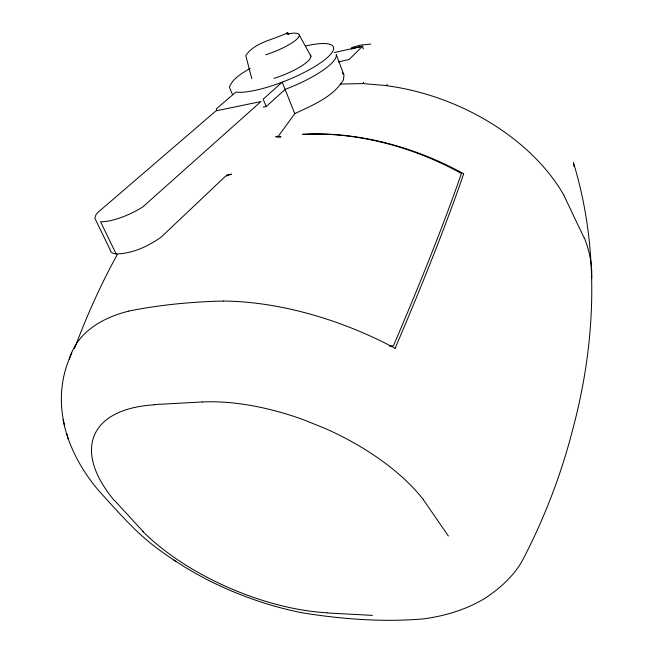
<?xml version="1.0" encoding="UTF-8"?>
<svg xmlns="http://www.w3.org/2000/svg" width="653" height="653" viewBox="0 0 653 653"><rect width="100%" height="100%" fill="white"/><g stroke="black" fill="none" stroke-linecap="round" stroke-linejoin="round"><path stroke-width="0.98" d="M463.679 173.82L459.239 186.619A682.254 72.14 -63.2 0 1 395.106 348.318M74.564 348.49C86.563 316.24 100.668 284.757 117.262 254.605M71.854 353.036C60.909 375.385 58.558 401.856 64.696 425.903M288.814 34.274L287.63 32.65L286.675 34.274L290.969 33.45A28.732 6.448 -22 0 1 295.891 39.98A28.732 6.448 -22 0 1 265.689 54.787M386.723 85.6L387.229 84.857A3.036 1.282 -4 0 1 385.899 85.527L364.211 83.698A2.563 1.077 -4.4 0 1 363.68 82.621L362.888 83.584L340.017 84.066M263.208 107.165L266.204 106.553L285.075 89.412A55.807 13.762 -22 0 0 336.246 54.607L344.033 75.168L343.323 80.18C332.581 97.428 312.322 105.182 294.781 113.663L278.333 136.248C268.587 137.277 290.144 136.901 276.162 136.648M363.28 49.089L362.619 46.183L349.086 59.521L338.336 61.872M287.63 32.65C273.917 39.898 255.021 41.816 245.789 55.578L251.78 78.678M250.181 68.279C242.328 73.218 232.876 78.074 229.407 87.2L232.305 94.122M351.477 47.669L360.138 45.171L370.733 44.078M334.205 52.567L362.619 46.183M302.763 134.396L303.27 134.298M226.436 175.061L231.448 174.196L225.432 176.294L161.332 236.974C148.215 246.377 132.502 253.658 116.136 253.944A32.977 10.219 -24.5 0 1 110.243 249.977L94.791 218.102L96.105 214.47L98.04 212.307L215.98 110.855L260.988 101.542L142.86 206.862A33.352 9.517 -24.4 0 1 100.546 221.694L116.136 253.944M389.343 346.123L393.408 345.812A675.406 70.85 -63.2 0 0 456.986 186.138L461.402 173.486A203.63 127.343 22.4 0 0 302.78 134.428M154.084 404.599L202.667 401.946M327.161 612.963L372.414 615.379M63.015 419.536C68.394 447.199 82.572 472.511 101.174 493.431C119.213 512.972 136.567 533.436 158.238 549.124C174.237 560.903 191.109 571.44 208.805 580.484C238.353 595.283 269.771 606.417 302.217 612.8C342.205 619.24 383.18 622.342 423.617 618.873C444.962 615.967 465.989 609.739 484.534 598.581C499.896 588.533 514.205 575.807 522.988 559.466C543.99 518.939 560.69 475.98 572.11 431.739C595.928 344.466 600.107 249.805 573.448 162.67L573.971 166.491M173.845 560.062L175.73 561.384M114.561 500.484L143.195 531.615M342.294 72.907L343.454 74.409M423.348 499.676L448.366 536.007M299.278 35.107L310.91 56.166M564.331 196.284L584.239 238.165M217.033 110.716L216.265 108.92L235.88 92.089A55.938 13.501 -22 0 0 318.746 64.059A55.938 13.501 -22 0 0 305.792 45.971M266.204 106.553L263.183 99.174L282.178 82.164L294.781 113.663M66.72 433.486L68.296 439.469M386.731 85.723A182.032 121.14 22.2 0 1 564.478 196.259M584.492 238.149A179.861 117.834 21.4 0 1 591.724 278.488M114.308 500.467A160.94 75.764 23.7 0 1 154.279 404.836M423.381 499.667A163.821 78.956 22.8 0 0 325.088 428.45L303.963 419.903A166.074 79.935 22.8 0 0 202.683 401.954M327.022 612.792A158.352 73.307 23.2 0 1 142.966 531.624M223.514 301.066A220.779 114.83 22.7 0 1 395.13 348.302M69.291 359.256A215.743 109.786 23.7 0 1 128.429 311.203M303.286 134.33A205.646 128.51 22.4 0 1 463.695 173.796M128.404 311.171A543.027 242.647 18.8 0 1 223.497 301.033M310.265 54.983A31.744 7.656 -22 0 1 273.942 78.344M351.2 49.138A32.266 12.17 -26.3 0 1 360.489 46.787"/></g></svg>
